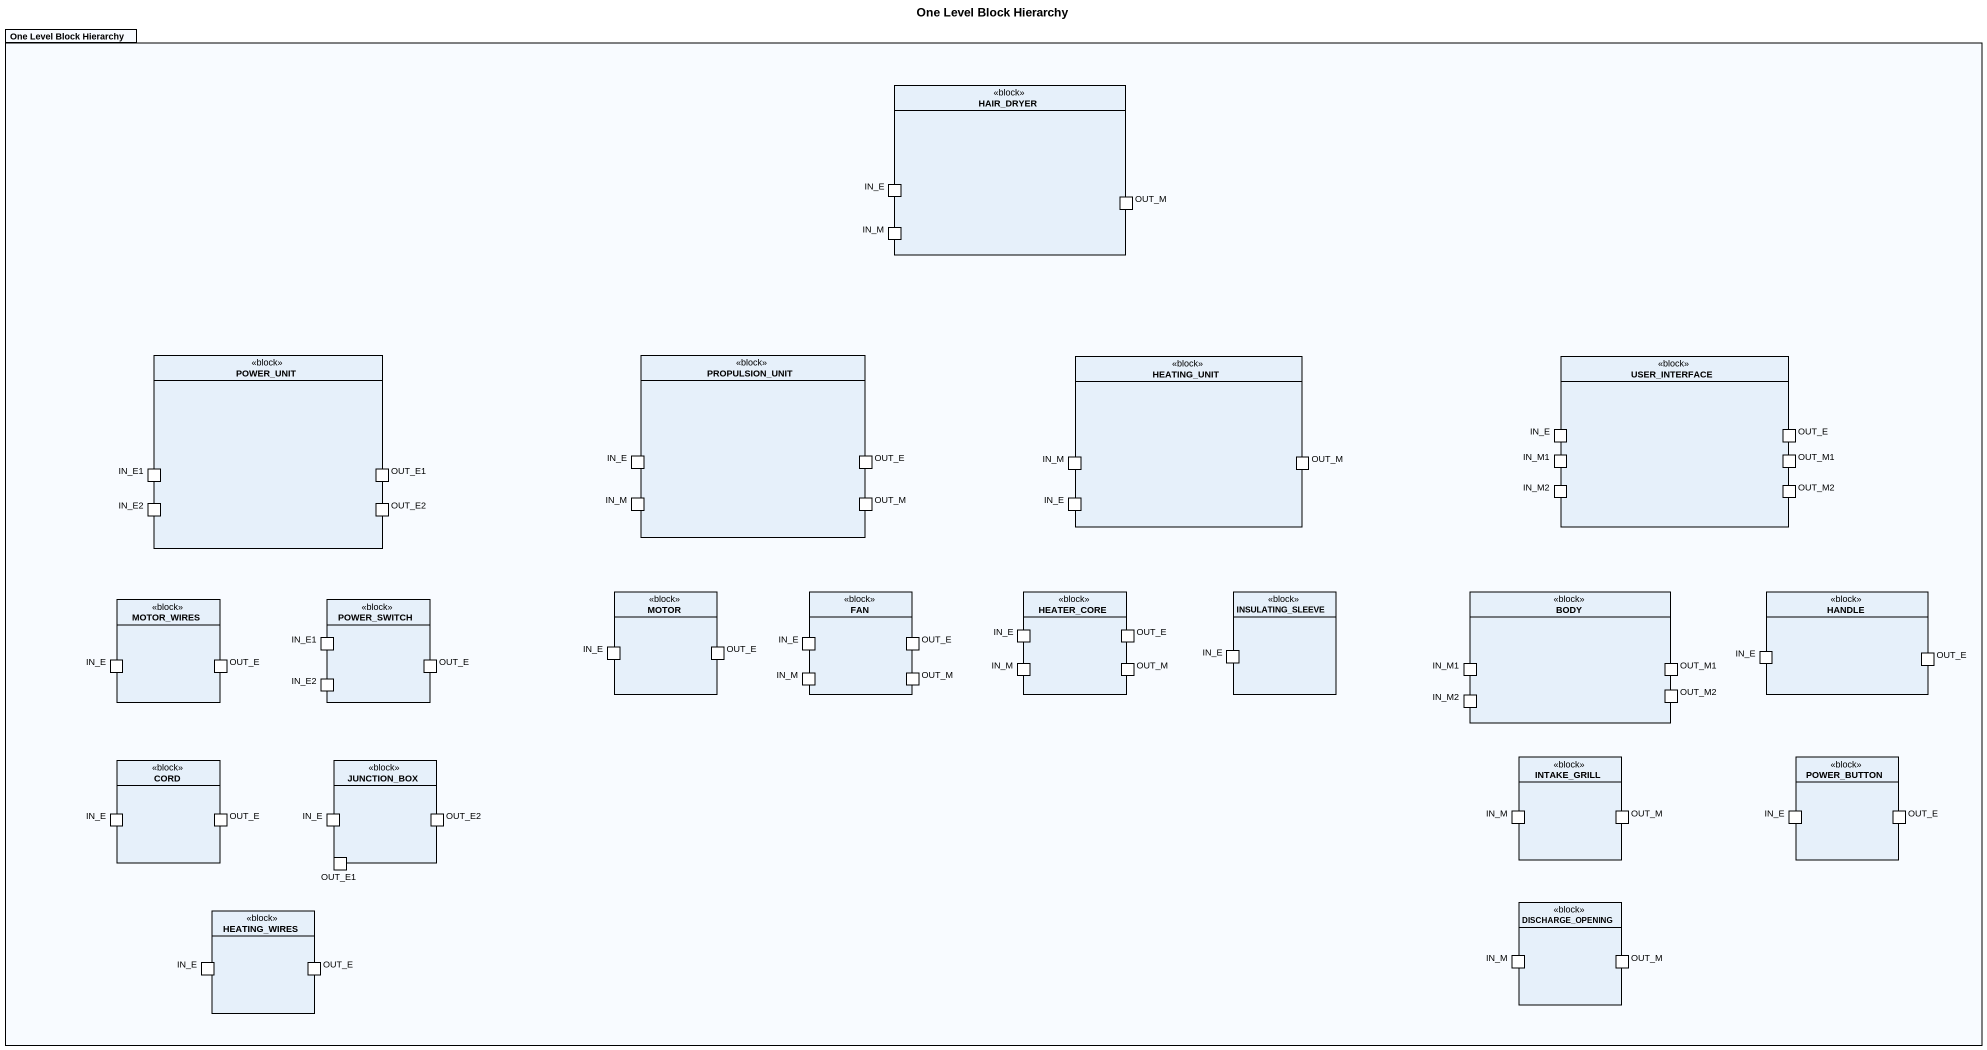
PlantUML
@startuml
title One Level Block Hierarchy
package "One Level Block Hierarchy" as One_Level_Block_Hierarchy {
  rectangle HAIR_DRYER <<block>> {
    port IN_E
    port IN_M
    port OUT_M
  }
  rectangle POWER_UNIT <<block>> {
    port IN_E1
    port IN_E2
    port OUT_E1
    port OUT_E2
  }
  rectangle PROPULSION_UNIT <<block>> {
    port "IN_E" as IN_E_2
    port OUT_E
    port "IN_M" as IN_M_3
    port "OUT_M" as OUT_M_3
  }
  rectangle HEATING_UNIT <<block>> {
    port "IN_M" as IN_M_2
    port "OUT_M" as OUT_M_2
    port "IN_E" as IN_E_4
  }
  rectangle USER_INTERFACE <<block>> {
    port IN_M1
    port "IN_E" as IN_E_3
    port "OUT_E" as OUT_E_2
    port OUT_M1
    port IN_M2
    port OUT_M2
  }
  rectangle MOTOR_WIRES <<block>> {
    port "IN_E" as IN_E_10
    port "OUT_E" as OUT_E_7
  }
  rectangle POWER_SWITCH <<block>> {
    port "IN_E1" as IN_E1_2
    port "IN_E2" as IN_E2_2
    port "OUT_E" as OUT_E_8
  }
  rectangle MOTOR <<block>> {
    port "IN_E" as IN_E_5
    port "OUT_E" as OUT_E_3
  }
  rectangle FAN <<block>> {
    port "IN_E" as IN_E_6
    port "OUT_E" as OUT_E_4
    port "IN_M" as IN_M_4
    port "OUT_M" as OUT_M_4
  }
  rectangle HEATER_CORE <<block>> {
    port "IN_E" as IN_E_7
    port "OUT_E" as OUT_E_5
    port "IN_M" as IN_M_5
    port "OUT_M" as OUT_M_5
  }
  rectangle INSULATING_SLEEVE <<block>> {
    port "IN_E" as IN_E_8
  }
  rectangle BODY <<block>> {
    port "IN_M1" as IN_M1_2
    port "IN_M2" as IN_M2_2
    port "OUT_M1" as OUT_M1_2
    port "OUT_M2" as OUT_M2_2
  }
  rectangle HANDLE <<block>> {
    port "IN_E" as IN_E_9
    port "OUT_E" as OUT_E_6
  }
  rectangle CORD <<block>> {
    port "IN_E" as IN_E_11
    port "OUT_E" as OUT_E_9
  }
  rectangle JUNCTION_BOX <<block>> {
    port "IN_E" as IN_E_12
    port "OUT_E2" as OUT_E2_2
    port "OUT_E1" as OUT_E1_2
  }
  rectangle INTAKE_GRILL <<block>> {
    port "IN_M" as IN_M_6
    port "OUT_M" as OUT_M_6
  }
  rectangle POWER_BUTTON <<block>> {
    port "IN_E" as IN_E_13
    port "OUT_E" as OUT_E_10
  }
  rectangle HEATING_WIRES <<block>> {
    port "IN_E" as IN_E_14
    port "OUT_E" as OUT_E_11
  }
  rectangle DISCHARGE_OPENING <<block>> {
    port "IN_M" as IN_M_7
    port "OUT_M" as OUT_M_7
  }
}
@enduml
